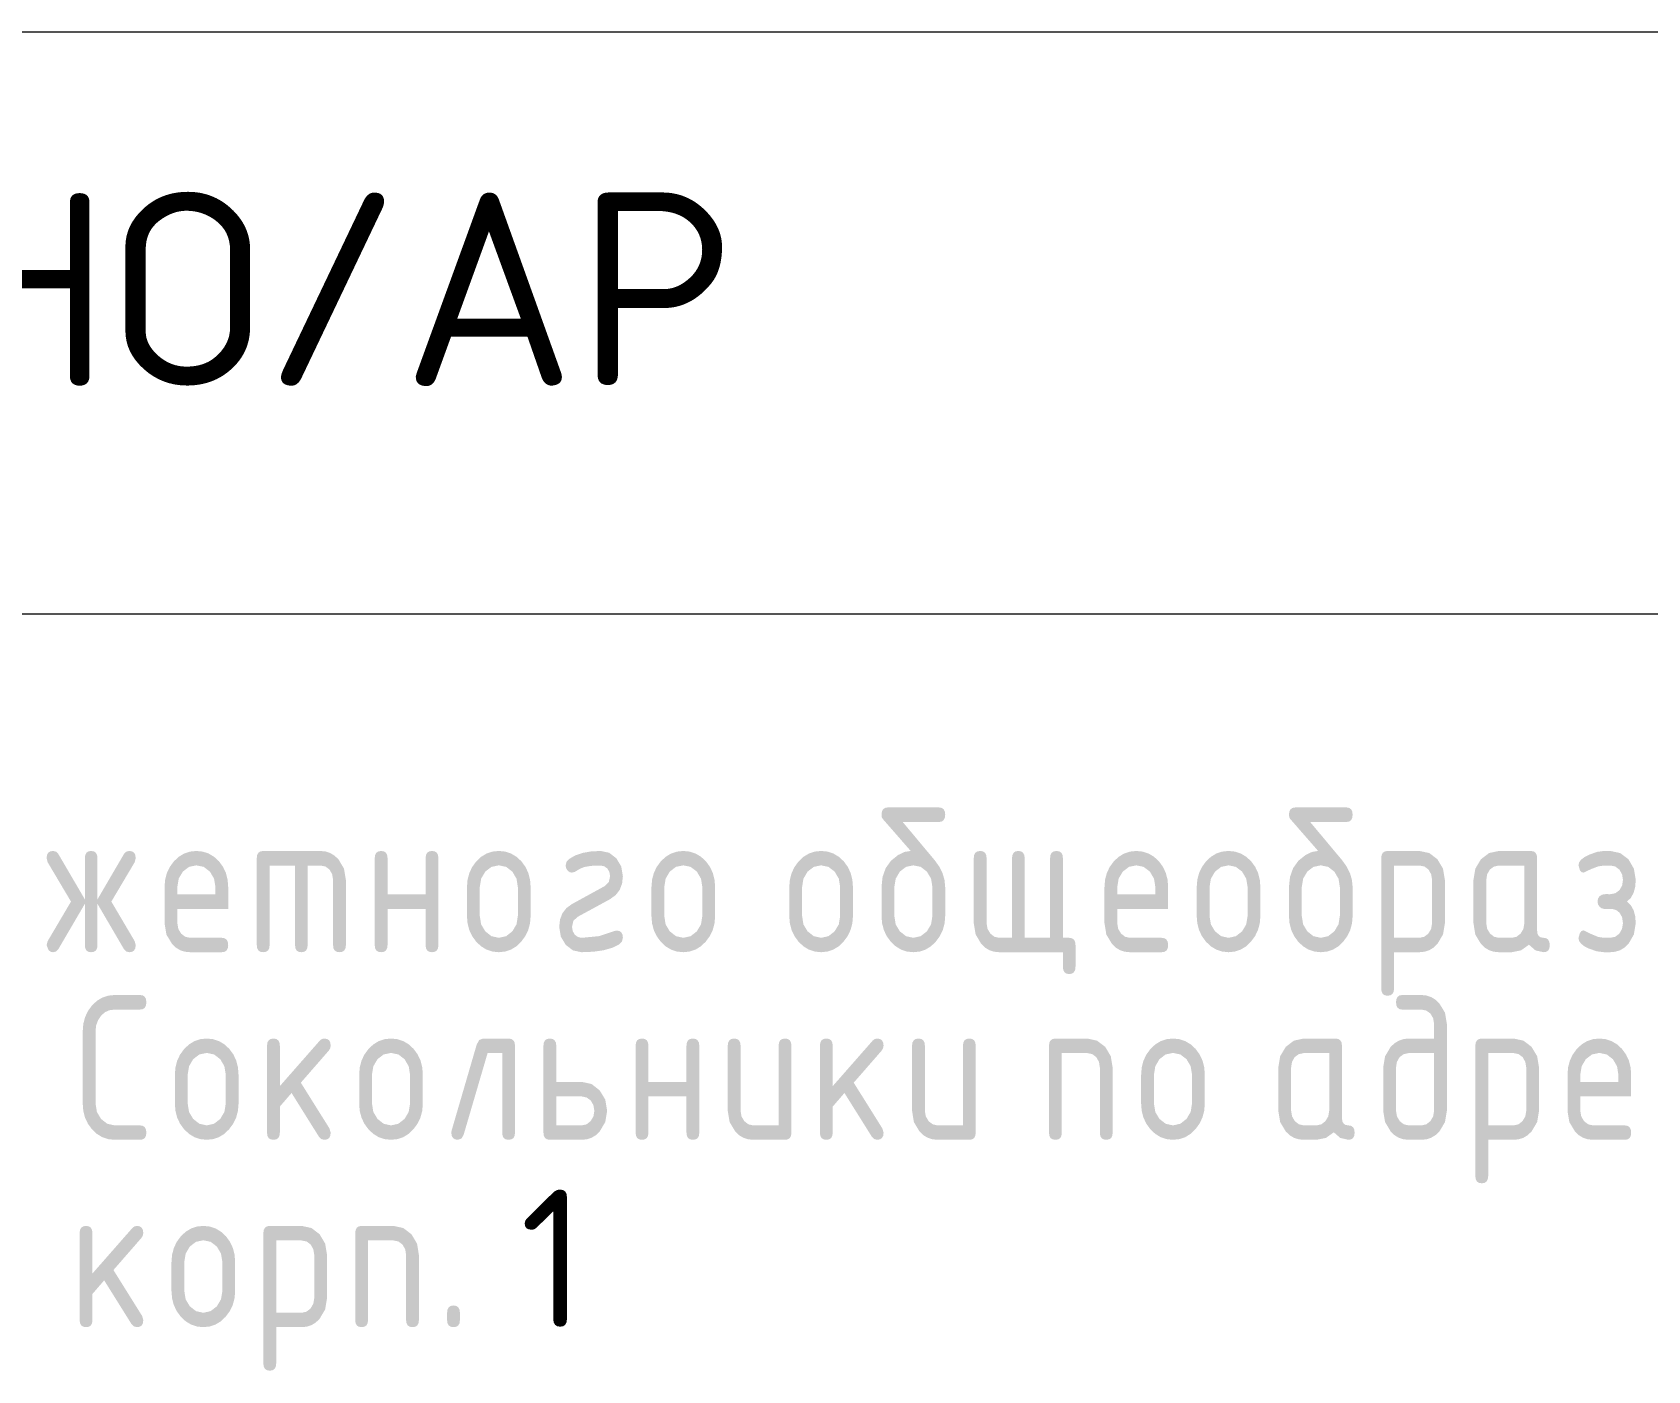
# Model space of a CAD drawing. Header units: millimetres. Extents: x 0 to 1189, y 0 to 841.
# Drawn here: x 1133.28 to 1161.14, y 36.9 to 59.98 of the extents above; entities that cross this region are included whole.
import ezdxf

# ---------------------------------------------------------------- set-up
doc = ezdxf.new("R2010")
doc.units = ezdxf.units.MM

msp = doc.modelspace()

# ---------------------------------------------------------------- hatches: boundary and pattern name
h = msp.add_hatch(color=7)
h.paths.add_polyline_path([(1149.028179, 45.236227), (1149.028179, 44.736826), (1149.017887, 44.612897), (1148.987183, 44.498219), (1148.936324, 44.392738), (1148.865571, 44.296405), (1148.782406, 44.216677), (1148.689733, 44.160048), (1148.588378, 44.12626), (1148.479169, 44.115055), (1148.368745, 44.12626), (1148.267158, 44.160048), (1148.174149, 44.216677), (1148.08946, 44.296405), (1148.019455, 44.392738), (1147.969708, 44.498219), (1147.940011, 44.612897), (1147.930159, 44.736826), (1147.930159, 45.239534), (1147.947952, 45.413727), (1148.001403, 45.563993), (1148.090614, 45.689972), (1148.215688, 45.791301), (1148.328067, 45.8447), (1148.433418, 45.861305), (1147.951656, 46.413072), (1147.935326, 46.441873), (1147.930159, 46.486383), (1147.937083, 46.541367), (1147.957857, 46.580641), (1147.99248, 46.604206), (1148.040953, 46.61206), (1148.920692, 46.61206), (1148.967485, 46.604206), (1149.001101, 46.580641), (1149.021384, 46.541367), (1149.028179, 46.486383), (1149.021384, 46.4314), (1149.001101, 46.392125), (1148.967485, 46.368561), (1148.920692, 46.360706), (1148.295614, 46.360706), (1148.847381, 45.700902), (1148.926093, 45.591399), (1148.982635, 45.477659), (1149.01675, 45.359372)])
h.paths.add_polyline_path([(1148.807693, 44.740133), (1148.807693, 45.239534), (1148.784473, 45.382919), (1148.712884, 45.50522), (1148.606155, 45.586731), (1148.479169, 45.613258), (1148.352458, 45.586731), (1148.246005, 45.50522), (1148.174416, 45.382919), (1148.151196, 45.239534), (1148.151196, 44.740133), (1148.174416, 44.594337), (1148.246005, 44.474999), (1148.352458, 44.391559), (1148.479169, 44.363102), (1148.606155, 44.391559), (1148.712884, 44.474999), (1148.784473, 44.595784)])
h = msp.add_hatch(color=7)
h.paths.add_polyline_path([(1156.055619, 45.236227), (1156.055619, 44.736826), (1156.045327, 44.612897), (1156.014623, 44.498219), (1155.963765, 44.392738), (1155.893011, 44.296405), (1155.809846, 44.216677), (1155.717173, 44.160048), (1155.615819, 44.12626), (1155.506609, 44.115055), (1155.396185, 44.12626), (1155.294598, 44.160048), (1155.201589, 44.216677), (1155.1169, 44.296405), (1155.046895, 44.392738), (1154.997148, 44.498219), (1154.967452, 44.612897), (1154.957599, 44.736826), (1154.957599, 45.239534), (1154.975392, 45.413727), (1155.028843, 45.563993), (1155.118054, 45.689972), (1155.243128, 45.791301), (1155.355507, 45.8447), (1155.460858, 45.861305), (1154.979096, 46.413072), (1154.962766, 46.441873), (1154.957599, 46.486383), (1154.964523, 46.541367), (1154.985297, 46.580641), (1155.01992, 46.604206), (1155.068393, 46.61206), (1155.948132, 46.61206), (1155.994925, 46.604206), (1156.028541, 46.580641), (1156.048824, 46.541367), (1156.055619, 46.486383), (1156.048824, 46.4314), (1156.028541, 46.392125), (1155.994925, 46.368561), (1155.948132, 46.360706), (1155.323054, 46.360706), (1155.874821, 45.700902), (1155.953533, 45.591399), (1156.010075, 45.477659), (1156.04419, 45.359372)])
h.paths.add_polyline_path([(1155.835133, 44.740133), (1155.835133, 45.239534), (1155.811913, 45.382919), (1155.740324, 45.50522), (1155.633595, 45.586731), (1155.506609, 45.613258), (1155.379898, 45.586731), (1155.273445, 45.50522), (1155.201856, 45.382919), (1155.178636, 45.239534), (1155.178636, 44.740133), (1155.201856, 44.594337), (1155.273445, 44.474999), (1155.379898, 44.391559), (1155.506609, 44.363102), (1155.633595, 44.391559), (1155.740324, 44.474999), (1155.811913, 44.595784)])
h = msp.add_hatch(color=7)
h.dxf.hatch_style = 2
h.paths.add_polyline_path([(1134.18906, 44.949595), (1133.731551, 44.167421), (1133.692828, 44.128215), (1133.640049, 44.115055), (1133.598019, 44.123323), (1133.563431, 44.149782), (1133.529255, 44.237425), (1133.547996, 44.306878), (1133.949832, 44.98818), (1133.547996, 45.665624), (1133.529255, 45.738935), (1133.53618, 45.792007), (1133.556954, 45.830299), (1133.591577, 45.853502), (1133.640049, 45.861305), (1133.692828, 45.848145), (1133.731551, 45.80894), (1134.18906, 45.026765), (1134.18906, 45.738935), (1134.195855, 45.792007), (1134.216138, 45.830299), (1134.249754, 45.853502), (1134.296547, 45.861305), (1134.344701, 45.853502), (1134.37916, 45.830299), (1134.399874, 45.792007), (1134.40679, 45.738935), (1134.40679, 45.026765), (1134.863747, 45.80894), (1134.902953, 45.848145), (1134.9558, 45.861305), (1135.003954, 45.853502), (1135.038414, 45.830299), (1135.059127, 45.792007), (1135.066043, 45.738935), (1135.047853, 45.665624), (1134.646017, 44.98818), (1135.047853, 44.306878), (1135.066043, 44.237425), (1135.059127, 44.182958), (1135.038414, 44.144821), (1135.003954, 44.122393), (1134.9558, 44.115055), (1134.902953, 44.128215), (1134.863747, 44.167421), (1134.40679, 44.949595), (1134.40679, 44.237425), (1134.399874, 44.182958), (1134.37916, 44.144821), (1134.344701, 44.122393), (1134.296547, 44.115055), (1134.249754, 44.122393), (1134.216138, 44.144821), (1134.195855, 44.182958), (1134.18906, 44.237425)])
h = msp.add_hatch(color=7)
h.paths.add_polyline_path([(1136.112435, 45.613258), (1135.985724, 45.586731), (1135.879271, 45.50522), (1135.807681, 45.384159), (1135.784462, 45.239534), (1135.784462, 45.113857), (1136.440959, 45.113857), (1136.440959, 45.239534), (1136.417739, 45.384159), (1136.34615, 45.50522), (1136.239421, 45.586731)])
h.paths.add_polyline_path([(1135.784462, 44.862503), (1135.784462, 44.614456), (1135.800378, 44.51882), (1135.848954, 44.436414), (1135.919992, 44.381361), (1136.002192, 44.363102), (1136.551202, 44.363102), (1136.599588, 44.355247), (1136.634022, 44.331683), (1136.654607, 44.292409), (1136.661445, 44.237425), (1136.654607, 44.182958), (1136.634022, 44.144821), (1136.599588, 44.122393), (1136.551202, 44.115055), (1136.002192, 44.115055), (1135.913558, 44.123651), (1135.832211, 44.14992), (1135.758408, 44.194585), (1135.692409, 44.258371), (1135.59567, 44.419257), (1135.563424, 44.614456), (1135.563424, 45.236227), (1135.573277, 45.362068), (1135.602974, 45.477728), (1135.652721, 45.58357), (1135.722725, 45.679955), (1135.807414, 45.759683), (1135.900423, 45.816312), (1136.002011, 45.8501), (1136.112435, 45.861305), (1136.223091, 45.850152), (1136.324652, 45.816726), (1136.417532, 45.761079), (1136.502144, 45.683263), (1136.572381, 45.586877), (1136.622102, 45.481036), (1136.65167, 45.365375), (1136.661445, 45.239534), (1136.661445, 44.862503)])
h = msp.add_hatch(color=7)
h.dxf.hatch_style = 2
h.paths.add_polyline_path([(1137.265313, 45.861305), (1138.252539, 45.861305), (1138.341027, 45.852167), (1138.421762, 45.824994), (1138.49547, 45.780147), (1138.562874, 45.717989), (1138.659129, 45.555656), (1138.691307, 45.361904), (1138.691307, 44.237425), (1138.684391, 44.182958), (1138.663677, 44.144821), (1138.629217, 44.122393), (1138.581064, 44.115055), (1138.532677, 44.122393), (1138.498244, 44.144821), (1138.477659, 44.182958), (1138.470821, 44.237425), (1138.470821, 45.361904), (1138.455042, 45.45878), (1138.409084, 45.539947), (1138.338047, 45.593346), (1138.252539, 45.609951), (1138.032053, 45.609951), (1138.032053, 44.237425), (1138.025137, 44.182958), (1138.004424, 44.144821), (1137.969964, 44.122393), (1137.92181, 44.115055), (1137.875017, 44.122393), (1137.841402, 44.144821), (1137.821119, 44.182958), (1137.814323, 44.237425), (1137.814323, 45.609951), (1137.375556, 45.609951), (1137.375556, 44.237425), (1137.36864, 44.182958), (1137.347926, 44.144821), (1137.313467, 44.122393), (1137.265313, 44.115055), (1137.21684, 44.122393), (1137.182217, 44.144821), (1137.161443, 44.182958), (1137.154518, 44.237425), (1137.154518, 45.738935), (1137.161443, 45.792007), (1137.182217, 45.830299), (1137.21684, 45.853502)])
h = msp.add_hatch(color=7)
h.dxf.hatch_style = 2
h.paths.add_polyline_path([(1139.409725, 44.862503), (1139.409725, 44.237425), (1139.402809, 44.182958), (1139.382095, 44.144821), (1139.347636, 44.122393), (1139.299482, 44.115055), (1139.251009, 44.122393), (1139.216386, 44.144821), (1139.195612, 44.182958), (1139.188687, 44.237425), (1139.188687, 45.738935), (1139.195612, 45.792007), (1139.216386, 45.830299), (1139.251009, 45.853502), (1139.299482, 45.861305), (1139.347636, 45.853502), (1139.382095, 45.830299), (1139.402809, 45.792007), (1139.409725, 45.738935), (1139.409725, 45.113857), (1140.066222, 45.113857), (1140.066222, 45.738935), (1140.073138, 45.792007), (1140.093852, 45.830299), (1140.128311, 45.853502), (1140.176465, 45.861305), (1140.224852, 45.853502), (1140.259285, 45.830299), (1140.27987, 45.792007), (1140.286708, 45.738935), (1140.286708, 44.237425), (1140.27987, 44.182958), (1140.259285, 44.144821), (1140.224852, 44.122393), (1140.176465, 44.115055), (1140.128311, 44.122393), (1140.093852, 44.144821), (1140.073138, 44.182958), (1140.066222, 44.237425), (1140.066222, 44.862503)])
h = msp.add_hatch(color=7)
h.paths.add_polyline_path([(1140.779782, 44.736826), (1140.779782, 45.236227), (1140.789635, 45.362068), (1140.819331, 45.477728), (1140.869079, 45.58357), (1140.939083, 45.679955), (1141.023772, 45.759683), (1141.116781, 45.816312), (1141.218368, 45.8501), (1141.328792, 45.861305), (1141.439449, 45.850152), (1141.54101, 45.816726), (1141.63389, 45.761079), (1141.718501, 45.683263), (1141.788738, 45.586826), (1141.83846, 45.480622), (1141.868027, 45.36398), (1141.877803, 45.236227), (1141.877803, 44.736826), (1141.86751, 44.612897), (1141.836806, 44.498219), (1141.785948, 44.392738), (1141.715194, 44.296405), (1141.63203, 44.216677), (1141.539356, 44.160048), (1141.438002, 44.12626), (1141.328792, 44.115055), (1141.218368, 44.12626), (1141.116781, 44.160048), (1141.023772, 44.216677), (1140.939083, 44.296405), (1140.869079, 44.392738), (1140.819331, 44.498219), (1140.789635, 44.612897)])
h.paths.add_polyline_path([(1141.657317, 44.740133), (1141.657317, 45.239534), (1141.634097, 45.382919), (1141.562507, 45.50522), (1141.455778, 45.586731), (1141.328792, 45.613258), (1141.202082, 45.586731), (1141.095628, 45.50522), (1141.024039, 45.382919), (1141.000819, 45.239534), (1141.000819, 44.740133), (1141.024039, 44.594337), (1141.095628, 44.474999), (1141.202082, 44.391559), (1141.328792, 44.363102), (1141.455778, 44.391559), (1141.562507, 44.474999), (1141.634097, 44.595784)])
h = msp.add_hatch(color=7)
h.dxf.hatch_style = 2
h.paths.add_polyline_path([(1143.358654, 44.488779), (1143.40704, 44.480924), (1143.441474, 44.45736), (1143.462058, 44.418086), (1143.468897, 44.363102), (1143.453394, 44.300539), (1143.407712, 44.251205), (1143.287513, 44.191562), (1143.138581, 44.149024), (1142.960918, 44.123539), (1142.754522, 44.115055), (1142.607692, 44.146474), (1142.484426, 44.240732), (1142.398919, 44.381706), (1142.370876, 44.551618), (1142.384717, 44.678475), (1142.426204, 44.78678), (1142.495287, 44.876171), (1142.591913, 44.946288), (1143.159114, 45.257173), (1143.22588, 45.323801), (1143.248411, 45.424743), (1143.236835, 45.496332), (1143.202109, 45.557586), (1143.14747, 45.596791), (1143.085802, 45.609951), (1142.921747, 45.604163), (1142.806887, 45.585146), (1142.72827, 45.553796), (1142.640972, 45.501362), (1142.591913, 45.487581), (1142.55009, 45.495849), (1142.515294, 45.522308), (1142.489181, 45.564889), (1142.48167, 45.609951), (1142.495726, 45.672307), (1142.539548, 45.721848), (1142.646062, 45.783403), (1142.772368, 45.826923), (1142.918827, 45.85277), (1143.085802, 45.861305), (1143.232219, 45.829886), (1143.355898, 45.735628), (1143.441129, 45.593415), (1143.468897, 45.424743), (1143.455142, 45.297886), (1143.413844, 45.18958), (1143.344951, 45.100189), (1143.248411, 45.030073), (1142.683966, 44.722494), (1142.614789, 44.654213), (1142.591913, 44.551618), (1142.60342, 44.480029), (1142.637664, 44.418775), (1142.691546, 44.377916), (1142.754522, 44.363102), (1143.055761, 44.391972), (1143.315659, 44.478306)])
h = msp.add_hatch(color=7)
h.paths.add_polyline_path([(1143.96197, 44.736826), (1143.96197, 45.236227), (1143.971823, 45.362068), (1144.00152, 45.477728), (1144.051267, 45.58357), (1144.121272, 45.679955), (1144.205961, 45.759683), (1144.29897, 45.816312), (1144.400557, 45.8501), (1144.510981, 45.861305), (1144.621637, 45.850152), (1144.723199, 45.816726), (1144.816078, 45.761079), (1144.90069, 45.683263), (1144.970927, 45.586826), (1145.020648, 45.480622), (1145.050216, 45.36398), (1145.059991, 45.236227), (1145.059991, 44.736826), (1145.049699, 44.612897), (1145.018995, 44.498219), (1144.968136, 44.392738), (1144.897383, 44.296405), (1144.814218, 44.216677), (1144.721545, 44.160048), (1144.62019, 44.12626), (1144.510981, 44.115055), (1144.400557, 44.12626), (1144.29897, 44.160048), (1144.205961, 44.216677), (1144.121272, 44.296405), (1144.051267, 44.392738), (1144.00152, 44.498219), (1143.971823, 44.612897)])
h.paths.add_polyline_path([(1144.839505, 44.740133), (1144.839505, 45.239534), (1144.816285, 45.382919), (1144.744696, 45.50522), (1144.637967, 45.586731), (1144.510981, 45.613258), (1144.38427, 45.586731), (1144.277817, 45.50522), (1144.206228, 45.382919), (1144.183008, 45.239534), (1144.183008, 44.740133), (1144.206228, 44.594337), (1144.277817, 44.474999), (1144.38427, 44.391559), (1144.510981, 44.363102), (1144.637967, 44.391559), (1144.744696, 44.474999), (1144.816285, 44.595784)])
h = msp.add_hatch(color=7)
h.paths.add_polyline_path([(1146.339064, 44.736826), (1146.339064, 45.236227), (1146.348917, 45.362068), (1146.378614, 45.477728), (1146.428361, 45.58357), (1146.498365, 45.679955), (1146.583054, 45.759683), (1146.676063, 45.816312), (1146.777651, 45.8501), (1146.888075, 45.861305), (1146.998731, 45.850152), (1147.100293, 45.816726), (1147.193172, 45.761079), (1147.277784, 45.683263), (1147.348021, 45.586826), (1147.397742, 45.480622), (1147.42731, 45.36398), (1147.437085, 45.236227), (1147.437085, 44.736826), (1147.426793, 44.612897), (1147.396088, 44.498219), (1147.34523, 44.392738), (1147.274477, 44.296405), (1147.191312, 44.216677), (1147.098639, 44.160048), (1146.997284, 44.12626), (1146.888075, 44.115055), (1146.777651, 44.12626), (1146.676063, 44.160048), (1146.583054, 44.216677), (1146.498365, 44.296405), (1146.428361, 44.392738), (1146.378614, 44.498219), (1146.348917, 44.612897)])
h.paths.add_polyline_path([(1147.216599, 44.740133), (1147.216599, 45.239534), (1147.193379, 45.382919), (1147.12179, 45.50522), (1147.015061, 45.586731), (1146.888075, 45.613258), (1146.761364, 45.586731), (1146.654911, 45.50522), (1146.583321, 45.382919), (1146.560102, 45.239534), (1146.560102, 44.740133), (1146.583321, 44.594337), (1146.654911, 44.474999), (1146.761364, 44.391559), (1146.888075, 44.363102), (1147.015061, 44.391559), (1147.12179, 44.474999), (1147.193379, 44.595784)])
h = msp.add_hatch(color=7)
h.dxf.hatch_style = 2
h.paths.add_polyline_path([(1151.058041, 44.115055), (1149.96002, 44.115055), (1149.871386, 44.123651), (1149.790039, 44.14992), (1149.716237, 44.194585), (1149.650237, 44.258371), (1149.553499, 44.420704), (1149.521253, 44.614456), (1149.521253, 45.738935), (1149.528177, 45.792007), (1149.548951, 45.830299), (1149.583575, 45.853502), (1149.632047, 45.861305), (1149.680201, 45.853502), (1149.71466, 45.830299), (1149.735374, 45.792007), (1149.74229, 45.738935), (1149.74229, 44.614456), (1149.758206, 44.51882), (1149.806782, 44.436414), (1149.87782, 44.381361), (1149.96002, 44.363102), (1150.181058, 44.363102), (1150.181058, 45.738935), (1150.187853, 45.792007), (1150.208136, 45.830299), (1150.241751, 45.853502), (1150.288544, 45.861305), (1150.336698, 45.853502), (1150.371158, 45.830299), (1150.391872, 45.792007), (1150.398788, 45.738935), (1150.398788, 44.363102), (1150.837555, 44.363102), (1150.837555, 45.738935), (1150.844393, 45.792007), (1150.864978, 45.830299), (1150.899412, 45.853502), (1150.947798, 45.861305), (1150.995952, 45.853502), (1151.030411, 45.830299), (1151.051125, 45.792007), (1151.058041, 45.738935), (1151.058041, 44.363102), (1151.168284, 44.363102), (1151.215077, 44.355299), (1151.248693, 44.332096), (1151.268976, 44.293804), (1151.275771, 44.240732), (1151.275771, 43.863701), (1151.268976, 43.808717), (1151.248693, 43.769443), (1151.215077, 43.745879), (1151.168284, 43.738024), (1151.12013, 43.745879), (1151.085671, 43.769443), (1151.064957, 43.808717), (1151.058041, 43.863701)])
h = msp.add_hatch(color=7)
h.paths.add_polyline_path([(1152.32442, 45.613258), (1152.19771, 45.586731), (1152.091256, 45.50522), (1152.019667, 45.384159), (1151.996447, 45.239534), (1151.996447, 45.113857), (1152.652945, 45.113857), (1152.652945, 45.239534), (1152.629725, 45.384159), (1152.558136, 45.50522), (1152.451407, 45.586731)])
h.paths.add_polyline_path([(1151.996447, 44.862503), (1151.996447, 44.614456), (1152.012364, 44.51882), (1152.060939, 44.436414), (1152.131977, 44.381361), (1152.214177, 44.363102), (1152.763188, 44.363102), (1152.811574, 44.355247), (1152.846008, 44.331683), (1152.866592, 44.292409), (1152.873431, 44.237425), (1152.866592, 44.182958), (1152.846008, 44.144821), (1152.811574, 44.122393), (1152.763188, 44.115055), (1152.214177, 44.115055), (1152.125544, 44.123651), (1152.044196, 44.14992), (1151.970394, 44.194585), (1151.904394, 44.258371), (1151.807656, 44.419257), (1151.77541, 44.614456), (1151.77541, 45.236227), (1151.785263, 45.362068), (1151.81496, 45.477728), (1151.864707, 45.58357), (1151.934711, 45.679955), (1152.0194, 45.759683), (1152.112409, 45.816312), (1152.213996, 45.8501), (1152.32442, 45.861305), (1152.435077, 45.850152), (1152.536638, 45.816726), (1152.629518, 45.761079), (1152.71413, 45.683263), (1152.784366, 45.586877), (1152.834088, 45.481036), (1152.863655, 45.365375), (1152.873431, 45.239534), (1152.873431, 44.862503)])
h = msp.add_hatch(color=7)
h.paths.add_polyline_path([(1153.366504, 44.736826), (1153.366504, 45.236227), (1153.376357, 45.362068), (1153.406054, 45.477728), (1153.455801, 45.58357), (1153.525805, 45.679955), (1153.610495, 45.759683), (1153.703504, 45.816312), (1153.805091, 45.8501), (1153.915515, 45.861305), (1154.026171, 45.850152), (1154.127733, 45.816726), (1154.220612, 45.761079), (1154.305224, 45.683263), (1154.375461, 45.586826), (1154.425182, 45.480622), (1154.45475, 45.36398), (1154.464525, 45.236227), (1154.464525, 44.736826), (1154.454233, 44.612897), (1154.423528, 44.498219), (1154.37267, 44.392738), (1154.301917, 44.296405), (1154.218752, 44.216677), (1154.126079, 44.160048), (1154.024724, 44.12626), (1153.915515, 44.115055), (1153.805091, 44.12626), (1153.703504, 44.160048), (1153.610495, 44.216677), (1153.525805, 44.296405), (1153.455801, 44.392738), (1153.406054, 44.498219), (1153.376357, 44.612897)])
h.paths.add_polyline_path([(1154.244039, 44.740133), (1154.244039, 45.239534), (1154.220819, 45.382919), (1154.14923, 45.50522), (1154.042501, 45.586731), (1153.915515, 45.613258), (1153.788804, 45.586731), (1153.682351, 45.50522), (1153.610762, 45.382919), (1153.587542, 45.239534), (1153.587542, 44.740133), (1153.610762, 44.594337), (1153.682351, 44.474999), (1153.788804, 44.391559), (1153.915515, 44.363102), (1154.042501, 44.391559), (1154.14923, 44.474999), (1154.220819, 44.595784)])
h = msp.add_hatch(color=7)
h.paths.add_polyline_path([(1156.548693, 45.738935), (1156.555618, 45.792007), (1156.576391, 45.830299), (1156.611015, 45.853502), (1156.659487, 45.861305), (1157.208498, 45.861305), (1157.378479, 45.824994), (1157.518281, 45.717989), (1157.614537, 45.555656), (1157.646714, 45.361904), (1157.646714, 44.614456), (1157.614537, 44.420704), (1157.518281, 44.258371), (1157.452281, 44.194585), (1157.378479, 44.14992), (1157.297131, 44.123651), (1157.208498, 44.115055), (1156.76973, 44.115055), (1156.76973, 43.48667), (1156.762814, 43.433598), (1156.742101, 43.395306), (1156.707641, 43.372103), (1156.659487, 43.3643), (1156.611015, 43.372103), (1156.576391, 43.395306), (1156.555618, 43.433598), (1156.548693, 43.48667)])
h.paths.add_polyline_path([(1156.76973, 45.609951), (1156.76973, 44.363102), (1157.208498, 44.363102), (1157.291938, 44.381361), (1157.361735, 44.436414), (1157.410105, 44.51758), (1157.426228, 44.614456), (1157.426228, 45.361904), (1157.410449, 45.45878), (1157.364491, 45.539947), (1157.293523, 45.593346), (1157.208498, 45.609951)])
h = msp.add_hatch(color=7)
h.paths.add_polyline_path([(1159.017322, 45.609951), (1158.578555, 45.609951), (1158.493461, 45.591899), (1158.422009, 45.539947), (1158.376327, 45.45878), (1158.360825, 45.361904), (1158.360825, 44.614456), (1158.376741, 44.51882), (1158.425317, 44.436414), (1158.496355, 44.381361), (1158.578555, 44.363102), (1158.799592, 44.363102), (1158.883032, 44.381361), (1158.95283, 44.436414), (1159.001199, 44.51758), (1159.017322, 44.614456)])
h.paths.add_polyline_path([(1159.456089, 44.237425), (1159.449216, 44.182958), (1159.428804, 44.144821), (1159.395163, 44.122393), (1159.348602, 44.115055), (1159.208042, 44.146888), (1159.097248, 44.24404), (1158.961029, 44.146888), (1158.799592, 44.115055), (1158.578555, 44.115055), (1158.489921, 44.123651), (1158.408574, 44.14992), (1158.334771, 44.194585), (1158.268772, 44.258371), (1158.172033, 44.419257), (1158.139787, 44.614456), (1158.139787, 45.361904), (1158.172033, 45.555656), (1158.268772, 45.717989), (1158.408574, 45.824994), (1158.578555, 45.861305), (1159.127565, 45.861305), (1159.175951, 45.853502), (1159.210385, 45.830299), (1159.230969, 45.792007), (1159.237808, 45.738935), (1159.237808, 44.488779), (1159.244733, 44.433795), (1159.265507, 44.394521), (1159.30013, 44.370957), (1159.348602, 44.363102), (1159.395163, 44.355247), (1159.428804, 44.331683), (1159.449216, 44.292409)])
h = msp.add_hatch(color=7)
h.dxf.hatch_style = 2
h.paths.add_polyline_path([(1160.718161, 44.614456), (1160.703761, 44.718222), (1160.659181, 44.796357), (1160.604266, 44.841006), (1160.530748, 44.862503), (1160.389637, 44.862503), (1160.344506, 44.875181), (1160.313018, 44.901088), (1160.288144, 44.940707), (1160.279394, 44.98818), (1160.288144, 45.038823), (1160.313018, 45.079131), (1160.356357, 45.107243), (1160.419954, 45.117165), (1160.454129, 45.117165), (1160.491061, 45.113857), (1160.58773, 45.132116), (1160.659181, 45.187169), (1160.703761, 45.265441), (1160.718161, 45.361904), (1160.703416, 45.45878), (1160.656425, 45.539947), (1160.585181, 45.593346), (1160.49988, 45.609951), (1160.389637, 45.609951), (1160.288007, 45.594241), (1160.165292, 45.547112), (1160.107113, 45.519621), (1160.065316, 45.499984), (1160.040571, 45.488201), (1160.00358, 45.495091), (1159.975674, 45.529474), (1159.95087, 45.616566), (1159.962385, 45.665245), (1159.996689, 45.711237), (1160.053422, 45.754542), (1160.132219, 45.795159), (1160.270023, 45.845182), (1160.389637, 45.861305), (1160.49988, 45.861305), (1160.670274, 45.824994), (1160.81297, 45.717989), (1160.906815, 45.555656), (1160.938647, 45.361904), (1160.929406, 45.240103), (1160.901509, 45.137008), (1160.854699, 45.052931), (1160.788717, 44.98818), (1160.854699, 44.92343), (1160.901509, 44.839352), (1160.929406, 44.736258), (1160.938647, 44.614456), (1160.906815, 44.420704), (1160.81297, 44.258371), (1160.745059, 44.194585), (1160.670274, 44.14992), (1160.588565, 44.123651), (1160.49988, 44.115055), (1160.389637, 44.115055), (1160.267336, 44.130765), (1160.128912, 44.177894), (1160.050631, 44.218563), (1159.995036, 44.26223), (1159.961868, 44.309204), (1159.95087, 44.359795), (1159.975674, 44.446887), (1160.003993, 44.480029), (1160.036859, 44.492086), (1160.071792, 44.476377), (1160.169151, 44.429248), (1160.288489, 44.379225), (1160.389637, 44.363102), (1160.49988, 44.363102), (1160.585181, 44.381361), (1160.656425, 44.436414), (1160.702383, 44.51758)])
h = msp.add_hatch(color=7)
h.dxf.hatch_style = 2
h.paths.add_polyline_path([(1135.140145, 43.377081), (1135.188531, 43.369226), (1135.222965, 43.345662), (1135.24355, 43.306388), (1135.250388, 43.251404), (1135.24355, 43.19642), (1135.222965, 43.157146), (1135.188531, 43.133582), (1135.140145, 43.125727), (1134.701378, 43.125727), (1134.612899, 43.114462), (1134.535944, 43.080252), (1134.470462, 43.022477), (1134.416399, 42.940519), (1134.383326, 42.851635), (1134.373405, 42.752003), (1134.373405, 41.505154), (1134.396625, 41.360805), (1134.468214, 41.24002), (1134.574667, 41.156579), (1134.701378, 41.128123), (1135.140145, 41.128123), (1135.188531, 41.120268), (1135.222965, 41.096704), (1135.24355, 41.057429), (1135.250388, 41.002446), (1135.24355, 40.947979), (1135.222965, 40.909842), (1135.188531, 40.887414), (1135.140145, 40.880076), (1134.701378, 40.880076), (1134.590954, 40.891281), (1134.489367, 40.925069), (1134.396358, 40.981698), (1134.311669, 41.061426), (1134.241664, 41.157759), (1134.191917, 41.263239), (1134.16222, 41.377918), (1134.152367, 41.501847), (1134.152367, 42.752003), (1134.16222, 42.877844), (1134.191917, 42.993504), (1134.241664, 43.099346), (1134.311669, 43.195731), (1134.396358, 43.275692), (1134.489367, 43.332295), (1134.590954, 43.365953), (1134.701378, 43.377081)])
h = msp.add_hatch(color=7)
h.paths.add_polyline_path([(1157.680991, 42.87768), (1157.680991, 41.379477), (1157.648814, 41.185725), (1157.552558, 41.023392), (1157.484698, 40.959606), (1157.410276, 40.91494), (1157.329549, 40.888671), (1157.242775, 40.880076), (1157.021738, 40.880076), (1156.933104, 40.888671), (1156.851757, 40.91494), (1156.777954, 40.959606), (1156.711955, 41.023392), (1156.615217, 41.185725), (1156.582971, 41.379477), (1156.582971, 42.126925), (1156.615217, 42.320677), (1156.711955, 42.48301), (1156.779117, 42.545168), (1156.85279, 42.590015), (1156.933492, 42.617188), (1157.021738, 42.626326), (1157.460505, 42.626326), (1157.460505, 42.87768), (1157.444727, 42.974763), (1157.398769, 43.055723), (1157.3278, 43.107881), (1157.242775, 43.125727), (1156.911495, 43.125727), (1156.864934, 43.133582), (1156.831293, 43.157146), (1156.810881, 43.19642), (1156.804008, 43.251404), (1156.810881, 43.306388), (1156.831293, 43.345662), (1156.864934, 43.369226), (1156.911495, 43.377081), (1157.242775, 43.377081), (1157.331409, 43.367969), (1157.412756, 43.340563), (1157.486559, 43.294761), (1157.552558, 43.230458), (1157.648814, 43.071226)])
h.paths.add_polyline_path([(1157.460505, 41.379477), (1157.460505, 42.374972), (1157.021738, 42.374972), (1156.936644, 42.356919), (1156.865193, 42.304967), (1156.819511, 42.223801), (1156.804008, 42.126925), (1156.804008, 41.379477), (1156.819924, 41.283841), (1156.8685, 41.201434), (1156.939538, 41.146382), (1157.021738, 41.128123), (1157.242775, 41.128123), (1157.326215, 41.146382), (1157.396013, 41.201434), (1157.444382, 41.282601)])
h = msp.add_hatch(color=7)
h.paths.add_polyline_path([(1135.741736, 41.501847), (1135.741736, 42.001248), (1135.751589, 42.127089), (1135.781286, 42.242749), (1135.831033, 42.348591), (1135.901037, 42.444976), (1135.985726, 42.524704), (1136.078735, 42.581333), (1136.180323, 42.615121), (1136.290747, 42.626326), (1136.401403, 42.615172), (1136.502965, 42.581746), (1136.595844, 42.5261), (1136.680456, 42.448283), (1136.750693, 42.351847), (1136.800414, 42.245643), (1136.829982, 42.129001), (1136.839757, 42.001248), (1136.839757, 41.501847), (1136.829465, 41.377918), (1136.79876, 41.263239), (1136.747902, 41.157759), (1136.677149, 41.061426), (1136.593984, 40.981698), (1136.501311, 40.925069), (1136.399956, 40.891281), (1136.290747, 40.880076), (1136.180323, 40.891281), (1136.078735, 40.925069), (1135.985726, 40.981698), (1135.901037, 41.061426), (1135.831033, 41.157759), (1135.781286, 41.263239), (1135.751589, 41.377918)])
h.paths.add_polyline_path([(1136.619271, 41.505154), (1136.619271, 42.004555), (1136.596051, 42.14794), (1136.524462, 42.270241), (1136.417733, 42.351752), (1136.290747, 42.378279), (1136.164036, 42.351752), (1136.057583, 42.270241), (1135.985993, 42.14794), (1135.962774, 42.004555), (1135.962774, 41.505154), (1135.985993, 41.359358), (1136.057583, 41.24002), (1136.164036, 41.156579), (1136.290747, 41.128123), (1136.417733, 41.156579), (1136.524462, 41.24002), (1136.596051, 41.360805)])
h = msp.add_hatch(color=7)
h.dxf.hatch_style = 2
h.paths.add_polyline_path([(1137.552142, 41.805566), (1138.242264, 42.591599), (1138.276233, 42.618058), (1138.318883, 42.626326), (1138.367269, 42.618523), (1138.401703, 42.59532), (1138.422287, 42.557028), (1138.429126, 42.503956), (1138.420375, 42.456483), (1138.395502, 42.416864), (1137.914291, 41.865098), (1138.40818, 41.075757), (1138.429126, 41.002446), (1138.422287, 40.947979), (1138.401703, 40.909842), (1138.367269, 40.887414), (1138.318883, 40.880076), (1138.266035, 40.893236), (1138.22683, 40.932441), (1137.754438, 41.687055), (1137.552142, 41.452789), (1137.552142, 41.002446), (1137.545226, 40.947979), (1137.524513, 40.909842), (1137.490053, 40.887414), (1137.441899, 40.880076), (1137.393427, 40.887414), (1137.358804, 40.909842), (1137.33803, 40.947979), (1137.331105, 41.002446), (1137.331105, 42.503956), (1137.33803, 42.557028), (1137.358804, 42.59532), (1137.393427, 42.618523), (1137.441899, 42.626326), (1137.490053, 42.618523), (1137.524513, 42.59532), (1137.545226, 42.557028), (1137.552142, 42.503956)])
h = msp.add_hatch(color=7)
h.paths.add_polyline_path([(1138.920474, 41.501847), (1138.920474, 42.001248), (1138.930327, 42.127089), (1138.960024, 42.242749), (1139.009771, 42.348591), (1139.079775, 42.444976), (1139.164464, 42.524704), (1139.257473, 42.581333), (1139.359061, 42.615121), (1139.469485, 42.626326), (1139.580141, 42.615172), (1139.681702, 42.581746), (1139.774582, 42.5261), (1139.859194, 42.448283), (1139.929431, 42.351847), (1139.979152, 42.245643), (1140.008719, 42.129001), (1140.018495, 42.001248), (1140.018495, 41.501847), (1140.008203, 41.377918), (1139.977498, 41.263239), (1139.92664, 41.157759), (1139.855886, 41.061426), (1139.772722, 40.981698), (1139.680049, 40.925069), (1139.578694, 40.891281), (1139.469485, 40.880076), (1139.359061, 40.891281), (1139.257473, 40.925069), (1139.164464, 40.981698), (1139.079775, 41.061426), (1139.009771, 41.157759), (1138.960024, 41.263239), (1138.930327, 41.377918)])
h.paths.add_polyline_path([(1139.798009, 41.505154), (1139.798009, 42.004555), (1139.774789, 42.14794), (1139.7032, 42.270241), (1139.596471, 42.351752), (1139.469485, 42.378279), (1139.342774, 42.351752), (1139.23632, 42.270241), (1139.164731, 42.14794), (1139.141511, 42.004555), (1139.141511, 41.505154), (1139.164731, 41.359358), (1139.23632, 41.24002), (1139.342774, 41.156579), (1139.469485, 41.128123), (1139.596471, 41.156579), (1139.7032, 41.24002), (1139.774789, 41.360805)])
h = msp.add_hatch(color=7)
h.dxf.hatch_style = 2
h.paths.add_polyline_path([(1141.058853, 42.626326), (1141.497621, 42.626326), (1141.546007, 42.618523), (1141.580441, 42.59532), (1141.601025, 42.557028), (1141.607864, 42.503956), (1141.607864, 41.002446), (1141.601025, 40.947979), (1141.580441, 40.909842), (1141.546007, 40.887414), (1141.497621, 40.880076), (1141.449467, 40.887414), (1141.415007, 40.909842), (1141.394294, 40.947979), (1141.387378, 41.002446), (1141.387378, 42.374972), (1141.135472, 42.374972), (1140.72151, 40.963861), (1140.684716, 40.901091), (1140.620637, 40.880076), (1140.572165, 40.887931), (1140.537542, 40.911495), (1140.516768, 40.950769), (1140.509843, 41.005753), (1140.516458, 41.044338), (1140.94861, 42.524902), (1140.992156, 42.601866)])
h = msp.add_hatch(color=7)
h.paths.add_polyline_path([(1143.197233, 41.379477), (1143.165056, 41.185725), (1143.0688, 41.023392), (1143.0028, 40.959606), (1142.928998, 40.91494), (1142.84765, 40.888671), (1142.759017, 40.880076), (1142.210006, 40.880076), (1142.161534, 40.887414), (1142.126911, 40.909842), (1142.106137, 40.947979), (1142.099212, 41.002446), (1142.099212, 42.503956), (1142.106137, 42.557028), (1142.126911, 42.59532), (1142.161534, 42.618523), (1142.210006, 42.626326), (1142.25816, 42.618523), (1142.29262, 42.59532), (1142.313333, 42.557028), (1142.320249, 42.503956), (1142.320249, 41.878878), (1142.759017, 41.878878), (1142.928998, 41.842153), (1143.0688, 41.732255), (1143.165056, 41.572816)])
h.paths.add_polyline_path([(1142.976747, 41.379477), (1142.960968, 41.476353), (1142.915011, 41.55752), (1142.844042, 41.609678), (1142.759017, 41.627524), (1142.320249, 41.627524), (1142.320249, 41.128123), (1142.759017, 41.128123), (1142.842457, 41.146382), (1142.912254, 41.201434), (1142.960624, 41.282601)])
h = msp.add_hatch(color=7)
h.dxf.hatch_style = 2
h.paths.add_polyline_path([(1143.909618, 41.627524), (1143.909618, 41.002446), (1143.902702, 40.947979), (1143.881989, 40.909842), (1143.847529, 40.887414), (1143.799375, 40.880076), (1143.750903, 40.887414), (1143.716279, 40.909842), (1143.695506, 40.947979), (1143.688581, 41.002446), (1143.688581, 42.503956), (1143.695506, 42.557028), (1143.716279, 42.59532), (1143.750903, 42.618523), (1143.799375, 42.626326), (1143.847529, 42.618523), (1143.881989, 42.59532), (1143.902702, 42.557028), (1143.909618, 42.503956), (1143.909618, 41.878878), (1144.566116, 41.878878), (1144.566116, 42.503956), (1144.573032, 42.557028), (1144.593745, 42.59532), (1144.628205, 42.618523), (1144.676359, 42.626326), (1144.724745, 42.618523), (1144.759179, 42.59532), (1144.779763, 42.557028), (1144.786602, 42.503956), (1144.786602, 41.002446), (1144.779763, 40.947979), (1144.759179, 40.909842), (1144.724745, 40.887414), (1144.676359, 40.880076), (1144.628205, 40.887414), (1144.593745, 40.909842), (1144.573032, 40.947979), (1144.566116, 41.002446), (1144.566116, 41.627524)])
h = msp.add_hatch(color=7)
h.dxf.hatch_style = 2
h.paths.add_polyline_path([(1146.375971, 42.503956), (1146.375971, 41.002446), (1146.369132, 40.947979), (1146.348548, 40.909842), (1146.314114, 40.887414), (1146.265728, 40.880076), (1145.716717, 40.880076), (1145.628083, 40.888671), (1145.546736, 40.91494), (1145.472934, 40.959606), (1145.406934, 41.023392), (1145.310196, 41.184278), (1145.27795, 41.379477), (1145.27795, 42.503956), (1145.284874, 42.557028), (1145.305648, 42.59532), (1145.340272, 42.618523), (1145.388744, 42.626326), (1145.436898, 42.618523), (1145.471357, 42.59532), (1145.492071, 42.557028), (1145.498987, 42.503956), (1145.498987, 41.379477), (1145.514903, 41.283841), (1145.563479, 41.201434), (1145.634517, 41.146382), (1145.716717, 41.128123), (1146.155485, 41.128123), (1146.155485, 42.503956), (1146.162401, 42.557028), (1146.183114, 42.59532), (1146.217574, 42.618523), (1146.265728, 42.626326), (1146.314114, 42.618523), (1146.348548, 42.59532), (1146.369132, 42.557028)])
h = msp.add_hatch(color=7)
h.dxf.hatch_style = 2
h.paths.add_polyline_path([(1147.088356, 41.805566), (1147.778478, 42.591599), (1147.812446, 42.618058), (1147.855097, 42.626326), (1147.903483, 42.618523), (1147.937917, 42.59532), (1147.958501, 42.557028), (1147.96534, 42.503956), (1147.956589, 42.456483), (1147.931715, 42.416864), (1147.450505, 41.865098), (1147.944393, 41.075757), (1147.96534, 41.002446), (1147.958501, 40.947979), (1147.937917, 40.909842), (1147.903483, 40.887414), (1147.855097, 40.880076), (1147.802249, 40.893236), (1147.763044, 40.932441), (1147.290652, 41.687055), (1147.088356, 41.452789), (1147.088356, 41.002446), (1147.08144, 40.947979), (1147.060726, 40.909842), (1147.026267, 40.887414), (1146.978113, 40.880076), (1146.929641, 40.887414), (1146.895017, 40.909842), (1146.874243, 40.947979), (1146.867319, 41.002446), (1146.867319, 42.503956), (1146.874243, 42.557028), (1146.895017, 42.59532), (1146.929641, 42.618523), (1146.978113, 42.626326), (1147.026267, 42.618523), (1147.060726, 42.59532), (1147.08144, 42.557028), (1147.088356, 42.503956)])
h = msp.add_hatch(color=7)
h.dxf.hatch_style = 2
h.paths.add_polyline_path([(1149.554709, 42.503956), (1149.554709, 41.002446), (1149.54787, 40.947979), (1149.527286, 40.909842), (1149.492852, 40.887414), (1149.444465, 40.880076), (1148.895455, 40.880076), (1148.806821, 40.888671), (1148.725474, 40.91494), (1148.651671, 40.959606), (1148.585672, 41.023392), (1148.488934, 41.184278), (1148.456688, 41.379477), (1148.456688, 42.503956), (1148.463612, 42.557028), (1148.484386, 42.59532), (1148.519009, 42.618523), (1148.567482, 42.626326), (1148.615636, 42.618523), (1148.650095, 42.59532), (1148.670809, 42.557028), (1148.677725, 42.503956), (1148.677725, 41.379477), (1148.693641, 41.283841), (1148.742217, 41.201434), (1148.813255, 41.146382), (1148.895455, 41.128123), (1149.334222, 41.128123), (1149.334222, 42.503956), (1149.341138, 42.557028), (1149.361852, 42.59532), (1149.396312, 42.618523), (1149.444465, 42.626326), (1149.492852, 42.618523), (1149.527286, 42.59532), (1149.54787, 42.557028)])
h = msp.add_hatch(color=7)
h.dxf.hatch_style = 2
h.paths.add_polyline_path([(1150.818578, 41.002446), (1150.818578, 42.503956), (1150.825503, 42.557028), (1150.846277, 42.59532), (1150.8809, 42.618523), (1150.929372, 42.626326), (1151.478383, 42.626326), (1151.645883, 42.590015), (1151.788166, 42.48301), (1151.884422, 42.320677), (1151.916599, 42.126925), (1151.916599, 41.002446), (1151.90976, 40.947979), (1151.889176, 40.909842), (1151.854742, 40.887414), (1151.806356, 40.880076), (1151.758202, 40.887414), (1151.723742, 40.909842), (1151.703029, 40.947979), (1151.696113, 41.002446), (1151.696113, 42.126925), (1151.680334, 42.223801), (1151.634377, 42.304967), (1151.563408, 42.358366), (1151.478383, 42.374972), (1151.039615, 42.374972), (1151.039615, 41.002446), (1151.032699, 40.947979), (1151.011986, 40.909842), (1150.977526, 40.887414), (1150.929372, 40.880076), (1150.8809, 40.887414), (1150.846277, 40.909842), (1150.825503, 40.947979)])
h = msp.add_hatch(color=7)
h.paths.add_polyline_path([(1152.407947, 41.501847), (1152.407947, 42.001248), (1152.4178, 42.127089), (1152.447497, 42.242749), (1152.497244, 42.348591), (1152.567248, 42.444976), (1152.651937, 42.524704), (1152.744946, 42.581333), (1152.846533, 42.615121), (1152.956957, 42.626326), (1153.067614, 42.615172), (1153.169175, 42.581746), (1153.262055, 42.5261), (1153.346667, 42.448283), (1153.416903, 42.351847), (1153.466625, 42.245643), (1153.496192, 42.129001), (1153.505968, 42.001248), (1153.505968, 41.501847), (1153.495676, 41.377918), (1153.464971, 41.263239), (1153.414113, 41.157759), (1153.343359, 41.061426), (1153.260195, 40.981698), (1153.167522, 40.925069), (1153.066167, 40.891281), (1152.956957, 40.880076), (1152.846533, 40.891281), (1152.744946, 40.925069), (1152.651937, 40.981698), (1152.567248, 41.061426), (1152.497244, 41.157759), (1152.447497, 41.263239), (1152.4178, 41.377918)])
h.paths.add_polyline_path([(1153.285482, 41.505154), (1153.285482, 42.004555), (1153.262262, 42.14794), (1153.190673, 42.270241), (1153.083944, 42.351752), (1152.956957, 42.378279), (1152.830247, 42.351752), (1152.723793, 42.270241), (1152.652204, 42.14794), (1152.628984, 42.004555), (1152.628984, 41.505154), (1152.652204, 41.359358), (1152.723793, 41.24002), (1152.830247, 41.156579), (1152.956957, 41.128123), (1153.083944, 41.156579), (1153.190673, 41.24002), (1153.262262, 41.360805)])
h = msp.add_hatch(color=7)
h.paths.add_polyline_path([(1155.651148, 42.374972), (1155.212381, 42.374972), (1155.127287, 42.356919), (1155.055836, 42.304967), (1155.010154, 42.223801), (1154.994651, 42.126925), (1154.994651, 41.379477), (1155.010567, 41.283841), (1155.059143, 41.201434), (1155.130181, 41.146382), (1155.212381, 41.128123), (1155.433418, 41.128123), (1155.516858, 41.146382), (1155.586656, 41.201434), (1155.635025, 41.282601), (1155.651148, 41.379477)])
h.paths.add_polyline_path([(1156.089916, 41.002446), (1156.083043, 40.947979), (1156.06263, 40.909842), (1156.028989, 40.887414), (1155.982429, 40.880076), (1155.841869, 40.911909), (1155.731074, 41.00906), (1155.594855, 40.911909), (1155.433418, 40.880076), (1155.212381, 40.880076), (1155.123747, 40.888671), (1155.0424, 40.91494), (1154.968597, 40.959606), (1154.902598, 41.023392), (1154.80586, 41.184278), (1154.773613, 41.379477), (1154.773613, 42.126925), (1154.80586, 42.320677), (1154.902598, 42.48301), (1155.0424, 42.590015), (1155.212381, 42.626326), (1155.761391, 42.626326), (1155.809778, 42.618523), (1155.844211, 42.59532), (1155.864796, 42.557028), (1155.871634, 42.503956), (1155.871634, 41.2538), (1155.878559, 41.198816), (1155.899333, 41.159542), (1155.933956, 41.135978), (1155.982429, 41.128123), (1156.028989, 41.120268), (1156.06263, 41.096704), (1156.083043, 41.057429)])
h = msp.add_hatch(color=7)
h.paths.add_polyline_path([(1158.172339, 42.503956), (1158.179264, 42.557028), (1158.200038, 42.59532), (1158.234661, 42.618523), (1158.283134, 42.626326), (1158.832144, 42.626326), (1159.002125, 42.590015), (1159.141927, 42.48301), (1159.238183, 42.320677), (1159.27036, 42.126925), (1159.27036, 41.379477), (1159.238183, 41.185725), (1159.141927, 41.023392), (1159.075928, 40.959606), (1159.002125, 40.91494), (1158.920778, 40.888671), (1158.832144, 40.880076), (1158.393377, 40.880076), (1158.393377, 40.251691), (1158.386461, 40.198619), (1158.365747, 40.160327), (1158.331288, 40.137124), (1158.283134, 40.129321), (1158.234661, 40.137124), (1158.200038, 40.160327), (1158.179264, 40.198619), (1158.172339, 40.251691)])
h.paths.add_polyline_path([(1158.393377, 42.374972), (1158.393377, 41.128123), (1158.832144, 41.128123), (1158.915584, 41.146382), (1158.985382, 41.201434), (1159.033751, 41.282601), (1159.049874, 41.379477), (1159.049874, 42.126925), (1159.034096, 42.223801), (1158.988138, 42.304967), (1158.917169, 42.358366), (1158.832144, 42.374972)])
h = msp.add_hatch(color=7)
h.paths.add_polyline_path([(1160.310719, 42.378279), (1160.184008, 42.351752), (1160.077555, 42.270241), (1160.005966, 42.14918), (1159.982746, 42.004555), (1159.982746, 41.878878), (1160.639243, 41.878878), (1160.639243, 42.004555), (1160.616023, 42.14918), (1160.544434, 42.270241), (1160.437705, 42.351752)])
h.paths.add_polyline_path([(1159.982746, 41.627524), (1159.982746, 41.379477), (1159.998662, 41.283841), (1160.047238, 41.201434), (1160.118276, 41.146382), (1160.200476, 41.128123), (1160.749486, 41.128123), (1160.797873, 41.120268), (1160.832306, 41.096704), (1160.852891, 41.057429), (1160.859729, 41.002446), (1160.852891, 40.947979), (1160.832306, 40.909842), (1160.797873, 40.887414), (1160.749486, 40.880076), (1160.200476, 40.880076), (1160.111842, 40.888671), (1160.030495, 40.91494), (1159.956692, 40.959606), (1159.890693, 41.023392), (1159.793954, 41.184278), (1159.761708, 41.379477), (1159.761708, 42.001248), (1159.771561, 42.127089), (1159.801258, 42.242749), (1159.851005, 42.348591), (1159.92101, 42.444976), (1160.005699, 42.524704), (1160.098708, 42.581333), (1160.200295, 42.615121), (1160.310719, 42.626326), (1160.421375, 42.615172), (1160.522937, 42.581746), (1160.615816, 42.5261), (1160.700428, 42.448283), (1160.770665, 42.351898), (1160.820386, 42.246056), (1160.849954, 42.130396), (1160.859729, 42.004555), (1160.859729, 41.627524)])
h = msp.add_hatch(color=7)
h.dxf.hatch_style = 2
h.paths.add_polyline_path([(1134.319833, 38.574115), (1135.009954, 39.360148), (1135.043923, 39.386606), (1135.086573, 39.394875), (1135.13496, 39.387071), (1135.169393, 39.363869), (1135.189978, 39.325576), (1135.196816, 39.272505), (1135.188066, 39.225031), (1135.163192, 39.185413), (1134.681981, 38.633646), (1135.17587, 37.844306), (1135.196816, 37.770994), (1135.189978, 37.716527), (1135.169393, 37.67839), (1135.13496, 37.655963), (1135.086573, 37.648625), (1135.033725, 37.661785), (1134.99452, 37.70099), (1134.522129, 38.455604), (1134.319833, 38.221337), (1134.319833, 37.770994), (1134.312917, 37.716527), (1134.292203, 37.67839), (1134.257744, 37.655963), (1134.20959, 37.648625), (1134.161117, 37.655963), (1134.126494, 37.67839), (1134.10572, 37.716527), (1134.098795, 37.770994), (1134.098795, 39.272505), (1134.10572, 39.325576), (1134.126494, 39.363869), (1134.161117, 39.387071), (1134.20959, 39.394875), (1134.257744, 39.387071), (1134.292203, 39.363869), (1134.312917, 39.325576), (1134.319833, 39.272505)])
h = msp.add_hatch(color=7)
h.paths.add_polyline_path([(1135.683359, 38.270395), (1135.683359, 38.769796), (1135.693212, 38.895637), (1135.722909, 39.011298), (1135.772656, 39.11714), (1135.84266, 39.213525), (1135.927349, 39.293253), (1136.020358, 39.349882), (1136.121945, 39.383669), (1136.232369, 39.394875), (1136.343026, 39.383721), (1136.444587, 39.350295), (1136.537467, 39.294648), (1136.622079, 39.216832), (1136.692315, 39.120395), (1136.742037, 39.014191), (1136.771604, 38.897549), (1136.78138, 38.769796), (1136.78138, 38.270395), (1136.771087, 38.146467), (1136.740383, 38.031788), (1136.689525, 37.926308), (1136.618771, 37.829974), (1136.535607, 37.750246), (1136.442934, 37.693617), (1136.341579, 37.65983), (1136.232369, 37.648625), (1136.121945, 37.65983), (1136.020358, 37.693617), (1135.927349, 37.750246), (1135.84266, 37.829974), (1135.772656, 37.926308), (1135.722909, 38.031788), (1135.693212, 38.146467)])
h.paths.add_polyline_path([(1136.560894, 38.273703), (1136.560894, 38.773104), (1136.537674, 38.916489), (1136.466085, 39.038789), (1136.359356, 39.1203), (1136.232369, 39.146828), (1136.105659, 39.1203), (1135.999205, 39.038789), (1135.927616, 38.916489), (1135.904396, 38.773104), (1135.904396, 38.273703), (1135.927616, 38.127906), (1135.999205, 38.008568), (1136.105659, 37.925128), (1136.232369, 37.896671), (1136.359356, 37.925128), (1136.466085, 38.008568), (1136.537674, 38.129353)])
h = msp.add_hatch(color=7)
h.paths.add_polyline_path([(1137.267922, 39.272505), (1137.274847, 39.325576), (1137.295621, 39.363869), (1137.330244, 39.387071), (1137.378717, 39.394875), (1137.927727, 39.394875), (1138.097708, 39.358563), (1138.23751, 39.251559), (1138.333766, 39.089226), (1138.365943, 38.895473), (1138.365943, 38.148026), (1138.333766, 37.954273), (1138.23751, 37.791941), (1138.171511, 37.728155), (1138.097708, 37.683489), (1138.016361, 37.65722), (1137.927727, 37.648625), (1137.48896, 37.648625), (1137.48896, 37.020239), (1137.482044, 36.967167), (1137.46133, 36.928875), (1137.42687, 36.905672), (1137.378717, 36.897869), (1137.330244, 36.905672), (1137.295621, 36.928875), (1137.274847, 36.967167), (1137.267922, 37.020239)])
h.paths.add_polyline_path([(1137.48896, 39.14352), (1137.48896, 37.896671), (1137.927727, 37.896671), (1138.011167, 37.91493), (1138.080965, 37.969983), (1138.129334, 38.051149), (1138.145457, 38.148026), (1138.145457, 38.895473), (1138.129679, 38.99235), (1138.083721, 39.073516), (1138.012752, 39.126915), (1137.927727, 39.14352)])
h = msp.add_hatch(color=7)
h.dxf.hatch_style = 2
h.paths.add_polyline_path([(1138.852486, 37.770994), (1138.852486, 39.272505), (1138.85941, 39.325576), (1138.880184, 39.363869), (1138.914808, 39.387071), (1138.96328, 39.394875), (1139.51229, 39.394875), (1139.679791, 39.358563), (1139.822073, 39.251559), (1139.918329, 39.089226), (1139.950507, 38.895473), (1139.950507, 37.770994), (1139.943668, 37.716527), (1139.923084, 37.67839), (1139.88865, 37.655963), (1139.840264, 37.648625), (1139.79211, 37.655963), (1139.75765, 37.67839), (1139.736937, 37.716527), (1139.73002, 37.770994), (1139.73002, 38.895473), (1139.714242, 38.99235), (1139.668284, 39.073516), (1139.597315, 39.126915), (1139.51229, 39.14352), (1139.073523, 39.14352), (1139.073523, 37.770994), (1139.066607, 37.716527), (1139.045893, 37.67839), (1139.011434, 37.655963), (1138.96328, 37.648625), (1138.914808, 37.655963), (1138.880184, 37.67839), (1138.85941, 37.716527)])
h = msp.add_hatch(color=7)
h.dxf.hatch_style = 2
h.paths.add_polyline_path([(1140.437049, 37.896671), (1140.443974, 37.951655), (1140.464748, 37.990929), (1140.499371, 38.014494), (1140.547843, 38.022348), (1140.595997, 38.014494), (1140.630457, 37.990929), (1140.65117, 37.951655), (1140.658087, 37.896671), (1140.658087, 37.770994), (1140.65117, 37.716527), (1140.630457, 37.67839), (1140.595997, 37.655963), (1140.547843, 37.648625), (1140.499371, 37.655963), (1140.464748, 37.67839), (1140.443974, 37.716527), (1140.437049, 37.770994)])

# ---------------------------------------------------------------- linework, layer by layer
at = {"color": 7, "lineweight": 0}
for points in [[(1184.111809, 59.979862), (999.111526, 59.979862)], [(1184.111809, 49.946847), (1064.131626, 49.946847)]]:
    msp.add_lwpolyline(points, dxfattribs=at)

# ---------------------------------------------------------------- texts
at = {"color": 7, "insert": (1106.779817, 57.21572), "char_height": 3.329924, "width": 46.81151802, "attachment_point": 1}
msp.add_mtext('{\\fISOCPEUR|b0|i0|c204|p34;696/П-24-АНО/АР}', dxfattribs=at)
at = {"color": 7, "insert": (1141.694881, 40.021791), "char_height": 2.373173, "attachment_point": 1}
msp.add_mtext('{\\fGOSTCommon|b0|i0|c0;1}', dxfattribs=at)

doc.saveas('drawing.dxf')
